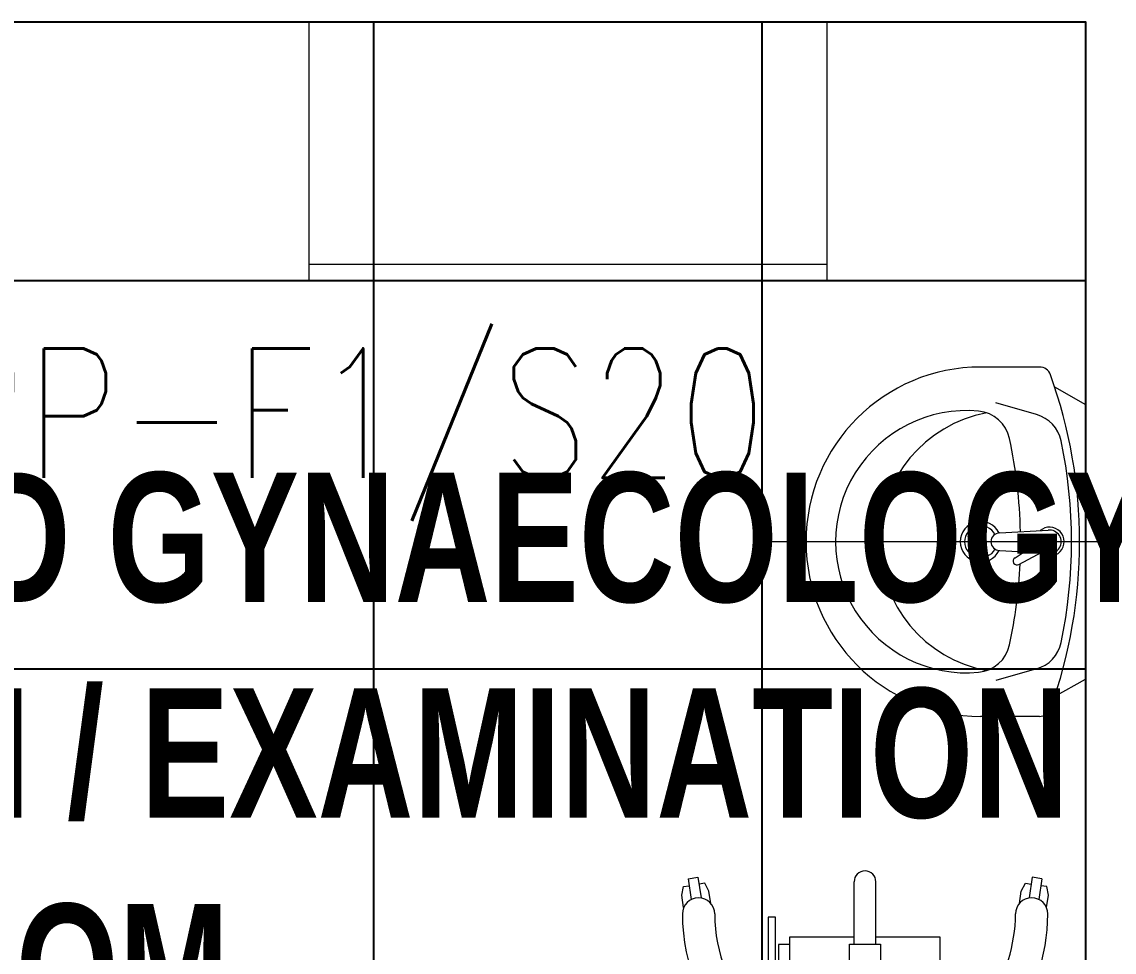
# Model space of a CAD drawing. Extents: x -178977 to 231842, y -29287 to 19916.
# Drawn here: x 27732 to 29420, y -4248 to -2810 of the extents above; entities that cross this region are included whole.
import ezdxf
from ezdxf import colors
from ezdxf.entities.mleader import LeaderData, LeaderLine
from ezdxf.math import Vec2, Vec3

# ---------------------------------------------------------------- set-up
doc = ezdxf.new("R2010")
doc.units = 0
doc.header["$LTSCALE"] = 0.25
doc.linetypes.add('DASHDOT', pattern=[25.4, 12.7, -6.35, 0, -6.35])
for name, color, linetype, lineweight in [('01-First Floor-FUR$0$72_EGR_BASE_TEXT', 252, 'Continuous', 5), ('01-First Floor-FUR$0$LOADING', 253, 'Continuous', 5), ('01-First Floor-FUR$0$SANIT', 250, 'Continuous', 5), ('01-First Floor-FUR$0$Walls', 251, 'Continuous', 5), ('E-LITE-CIRC', 6, 'Continuous', 25), ('E-LITE-CLNG-CNDT', 6, 'DASHDOT', 35)]:
    doc.layers.add(name, color=color, linetype=linetype, lineweight=lineweight)
doc.layers.add('01-First Floor-FUR$0$FALSE CEILING', color=251, linetype='Continuous')
doc.styles.add('01-First Floor-FUR$0$X3G_ENTITY_9EC9', font='swisscl.ttf', dxfattribs={"height": 0.2})
doc.styles.add('DC_SIMPLEX', font='SIMPLEX.shx', dxfattribs={"width": 0.7})

# ---------------------------------------------------------------- blocks, each defined once
blk = doc.blocks.new('01-First Floor-FUR$0$lav-manta 60')
at = {"layer": '01-First Floor-FUR$0$SANIT'}
for p, q in [((0, 0.04), (0, -0.56)), ((-0.2658, -0.0529), (-0.2358, 0)), ((-0.2358, 0), (0.2358, 0)), ((0.2658, -0.0529), (0.2358, 0)), ((-0.015, -0.1473), (-0.0199, -0.064)), ((0.0274, -0.121), (-0.0078, -0.0673)), ((0.0389, -0.1142), (0.0087, -0.0575)), ((0.0191, -0.077), (0.0199, -0.064)), ((-0.3, -0.0789), (-0.3, -0.18)), ((-0.2185, -0.0841), (-0.2383, -0.1537)), ((0.2185, -0.0841), (0.2383, -0.1537)), ((0.3, -0.0789), (0.3, -0.18)), ((0.015, -0.1473), (0.0174, -0.1057))]:
    blk.add_line(p, q, dxfattribs=at)
for centre, radius, start, end in [((0, -0.8557), 0.8457, 70.1771, 109.8229), ((0, -0.8696), 0.8457, 78.1914, 101.8086), ((0, -0.0617), 0.025, 320.7474, 220.368), ((-0.1608, -0.1006), 0.06, 101.8086, 164.0794), ((0, -0.0617), 0.02, 353.2671, 186.682), ((0, -0.0617), 0.00966, 25.4127, 215.9577), ((0.1608, -0.1006), 0.06, 15.9206, 78.1914), ((-0.28, -0.0789), 0.02, 109.8229, 180), ((0.28, -0.0789), 0.02, 0, 70.1771), ((0, -0.9572), 0.8457, 91.1572, 102.0883), ((0, -0.9572), 0.8457, 88.5486, 88.844), ((0, -0.9572), 0.8457, 77.9117, 87.4274), ((-0.1645, -0.189), 0.06, 102.0883, 174.8142), ((0.0332, -0.1176), 0.00666, 210.6852, 30.6852), ((0.1645, -0.189), 0.06, 5.1858, 77.9117), ((0, -0.18), 0.035, 115.3106, 64.6894), ((0, -0.1473), 0.015, 180, 0), ((0, -0.18), 0.0275, 117.1496, 62.8504), ((0, -0.18), 0.3, 180, 0), ((0, -0.2039), 0.2252, 174.8142, 5.1858), ((0, -0.1282), 0.2252, 190.6097, 349.3903)]:
    blk.add_arc(centre, radius, start, end, dxfattribs=at)
blk = doc.blocks.new('01-First Floor-FUR$0$mobile light')
at = {"layer": '01-First Floor-FUR$0$LOADING'}
for p, q in [((1883.78, -497.56), (1883.65, -498.45)), ((1885.1, -497.29), (1883.78, -497.56)), ((1887.04, -497.59), (1885.1, -497.29)), ((1923.94, -497.59), (1925.88, -497.29)), ((1925.88, -497.29), (1927.2, -497.56)), ((1927.2, -497.56), (1927.33, -498.45)), ((1882.58, -498.29), (1882.35, -499.8)), ((1882.35, -499.8), (1885.55, -500.28)), ((1882.58, -498.29), (1885.78, -498.78)), ((1928.41, -498.29), (1925.2, -498.78)), ((1928.63, -499.8), (1925.43, -500.28)), ((1928.41, -498.29), (1928.63, -499.8)), ((1883.28, -500.85), (1883.42, -499.96)), ((1884.47, -501.5), (1883.28, -500.85)), ((1886.4, -501.79), (1884.47, -501.5)), ((1924.58, -501.79), (1926.52, -501.5)), ((1926.52, -501.5), (1927.7, -500.85)), ((1927.7, -500.85), (1927.56, -499.96)), ((1947.59, -502.62), (1941.09, -502.62)), ((1948.76, -501.94), (1947.59, -502.62)), ((1947.59, -502.62), (1947.59, -505.45)), ((1948.15, -506.5), (1952.41, -502.55)), ((1953.47, -501.94), (1948.76, -501.94)), ((1958.23, -506.5), (1953.47, -501.94)), ((1947.59, -505.45), (1941.09, -505.45)), ((1946.6, -512.08), (1948.15, -506.5)), ((1947.59, -505.45), (1948.15, -506.5)), ((1958.23, -506.5), (1948.15, -506.5)), ((1959.78, -512.08), (1958.23, -506.5)), ((1963.08, -509.67), (1943.3, -509.67)), ((1959.78, -512.08), (1946.6, -512.08)), ((1908.01, -522.53), (1909, -517.55)), ((1911.69, -517.55), (1909, -517.55)), ((1912.69, -522.53), (1911.69, -517.55)), ((1911.69, -517.55), (1914.17, -518.99)), ((1914.17, -518.99), (1914.17, -523.77)), ((1921.08, -519.69), (1914.74, -519.69)), ((1922.73, -518.8), (1921.08, -519.69)), ((1921.08, -519.69), (1921.08, -523.01)), ((1921.08, -519.69), (1921.08, -523.01)), ((1925.38, -518.8), (1922.73, -518.8)), ((1892.68, -528.06), (1892.68, -523.24)), ((1892.68, -523.24), (1906.16, -523.24)), ((1897.5, -528.06), (1897.5, -523.24)), ((1906.16, -523.24), (1906.16, -528.06)), ((1908.01, -522.53), (1908.62, -524.28)), ((1912.69, -522.53), (1911.9, -524.78)), ((1921.08, -523.01), (1914.77, -523.01)), ((1922.73, -523.93), (1921.08, -523.04)), ((1892.68, -523.97), (1883.05, -523.97)), ((1909.15, -524.25), (1906.16, -524.32)), ((1909.15, -524.25), (1909.15, -526.94)), ((1911.9, -524.78), (1914.17, -523.77)), ((1925.38, -523.93), (1922.73, -523.93)), ((1909.15, -526.94), (1906.16, -526.87)), ((1892.68, -527.34), (1883.05, -527.34)), ((1906.16, -528.06), (1892.68, -528.06)), ((1884.47, -549.77), (1883.28, -550.42)), ((1883.28, -550.42), (1883.42, -551.31)), ((1886.4, -549.48), (1884.47, -549.77)), ((1924.58, -549.48), (1926.52, -549.77)), ((1926.52, -549.77), (1927.7, -550.42)), ((1927.7, -550.42), (1927.56, -551.31)), ((1882.35, -551.47), (1885.55, -550.99)), ((1882.58, -552.98), (1882.35, -551.47)), ((1928.63, -551.47), (1925.43, -550.99)), ((1928.41, -552.98), (1928.63, -551.47)), ((1882.58, -552.98), (1885.78, -552.5)), ((1883.78, -553.71), (1883.65, -552.82)), ((1885.1, -553.98), (1883.78, -553.71)), ((1887.04, -553.69), (1885.1, -553.98)), ((1923.94, -553.69), (1925.88, -553.98)), ((1928.41, -552.98), (1925.2, -552.5)), ((1925.88, -553.98), (1927.2, -553.71)), ((1927.2, -553.71), (1927.33, -552.82))]:
    blk.add_line(p, q, dxfattribs=at)
for points in [[(1903.33, -523.24), (1903.33, -514.02), (1891.61, -514.02), (1891.61, -523.97)], [(1954.27, -524.55), (1954.27, -528.82), (1952.05, -528.82), (1952.05, -524.5)], [(1891.61, -527.34), (1891.61, -537.34), (1903.33, -537.34), (1903.33, -528.06)], [(1892.74, -537.34), (1892.74, -539.04), (1895.76, -539.04), (1895.76, -537.34)], [(1898.05, -537.34), (1898.05, -539.5)], [(1898.05, -540.63), (1898.05, -540.87), (1898.53, -541.35), (1900.02, -541.35), (1900.5, -540.87), (1900.5, -537.34)]]:
    blk.add_lwpolyline(points, dxfattribs=at)
for points in [[(1929.78, -518.8), (1925.38, -518.8), (1925.38, -523.93), (1929.78, -523.93)], [(1899.3, -539.5), (1888.5, -539.5), (1888.5, -540.63), (1899.3, -540.63)]]:
    blk.add_lwpolyline(points, close=True, dxfattribs=at)
for centre, radius in [((1945.96, -511.25), 0.793), ((1960.42, -511.25), 0.793), ((1953.01, -531.79), 8.32), ((1953.01, -531.79), 7.35), ((1938.31, -531.85), 0.793), ((1968.07, -531.85), 0.793), ((1953.19, -546.77), 0.793)]:
    blk.add_circle(centre, radius, dxfattribs=at)
for centre, radius, start, end in [((1888.02, -499.89), 2.5, 90, 270), ((1888.02, -525.64), 28.25, 12.1463, 90), ((1922.96, -525.64), 28.25, 90, 128.2073), ((1922.96, -499.89), 2.5, 270, 90), ((1888.02, -525.64), 23.25, 20.3387, 90), ((1922.96, -525.64), 23.25, 90, 126.3743), ((1942.82, -519.31), 16.86, 97.1293, 177.6115), ((1942.82, -519.31), 13.97, 97.1293, 177.6115), ((1922.96, -525.64), 28.25, 138.4974, 155.7305), ((1980.13, -532.49), 43.32, 148.2167, 181.2501), ((1926.25, -532.49), 43.32, 358.7499, 31.7833), ((1922.96, -525.64), 23.25, 138.7224, 150.0382), ((1946.6, -514.96), 2.89, 90, 152.4092), ((1959.78, -514.96), 2.89, 27.5908, 90), ((1980.13, -532.49), 40.72, 152.4092, 181.2501), ((1926.25, -532.49), 40.72, 358.7499, 27.5908), ((1911.94, -521.38), 3.27, 313.0112, 46.9888), ((1888.02, -525.64), 28.25, 270, 5.3386), ((1883.05, -525.65), 1.68, 90, 270), ((1910.32, -525.6), 1.78, 229.0673, 130.9327), ((1888.02, -525.64), 23.25, 270, 356.3184), ((1953.19, -531.93), 16.44, 185.2361, 354.7639), ((1953.19, -531.93), 13.84, 185.2361, 354.7639), ((1922.96, -525.64), 28.25, 204.483, 208.105), ((1922.96, -525.64), 23.25, 210.2349, 221.2776), ((1922.96, -525.64), 28.25, 213.7985, 221.5026), ((1922.96, -525.64), 23.25, 233.6257, 270), ((1922.96, -525.64), 28.25, 231.7927, 270), ((1888.02, -551.39), 2.5, 90, 270), ((1922.96, -551.39), 2.5, 270, 90)]:
    blk.add_arc(centre, radius, start, end, dxfattribs=at)
blk = doc.blocks.new('01-First Floor-FUR$0$GF21027-P')
at = {"layer": '01-First Floor-FUR$0$LOADING'}
for p, q in [((0.4, 0.4), (-0.4, 0.4)), ((-0.4, 0.4), (-0.4, 0)), ((0.4, 0), (0.4, 0.4)), ((-0.4, 0.025), (0.4, 0.025)), ((-0.4, 0), (0.4, 0))]:
    blk.add_line(p, q, dxfattribs=at)
blk = doc.blocks.new('01-First Floor-FUR')
at = {"layer": '01-First Floor-FUR$0$FALSE CEILING', "linetype": 'Continuous'}
for p, q in [((28276, -6810), (28276, -2810)), ((28876, -6810), (28876, -2810)), ((25876, -3210), (29376, -3210)), ((25876, -3810), (29376, -3810))]:
    blk.add_line(p, q, dxfattribs=at)
at = {"layer": '01-First Floor-FUR$0$FALSE CEILING'}
blk.add_lwpolyline([(29376, -6810), (25876, -6810), (25876, -2810), (29376, -2810)], close=True, dxfattribs=at)
at = {"layer": '01-First Floor-FUR$0$Walls'}
for q in [(25876, -2810), (29376, -6810)]:
    blk.add_line((29376, -2810), q, dxfattribs=at)
at = {"layer": '01-First Floor-FUR$0$LOADING', "color": 1, "xscale": -1000, "yscale": 1000, "zscale": 1000, "rotation": 359.9999999790883}
blk.add_blockref('01-First Floor-FUR$0$GF21027-P', (28576, -3210, -0.1), dxfattribs=at)
at = {"layer": '01-First Floor-FUR$0$LOADING', "xscale": 10, "yscale": 10, "zscale": 10, "rotation": 270}
blk.add_blockref('01-First Floor-FUR$0$mobile light', (34291.7, 14691.2, -0.1), dxfattribs=at)
at = {"layer": '01-First Floor-FUR$0$SANIT', "xscale": 900.000000000201, "yscale": 900.000000000201, "zscale": 900.000000000201, "rotation": 270}
blk.add_blockref('01-First Floor-FUR$0$lav-manta 60', (29376, -3613.6), dxfattribs=at)
at = {"layer": '01-First Floor-FUR$0$72_EGR_BASE_TEXT', "insert": (27733.3, -3506.6), "char_height": 200, "width": 3714.666, "attachment_point": 2, "style": '01-First Floor-FUR$0$X3G_ENTITY_9EC9'}
blk.add_mtext('{\\fSwis721 LtCn BT|b1|i0|c0|p34;OBSTETRICS AND GYNAECOLOGY CONSULTATION / EXAMINATION ROOM}', dxfattribs=at)
blk = doc.blocks.new('ARR0W')
at = {"color": 45}
blk.add_ellipse((0, 0), major_axis=(0.4, 0), ratio=0.4, dxfattribs=at)
at = {"color": 45, "ltscale": 0.5}
blk.add_solid([(-1.4, 0.167), (-0.4, 0), (-1.4, -0.167)], dxfattribs=at)

msp = doc.modelspace()

# ---------------------------------------------------------------- block references
at = {"layer": 'E-LITE-CLNG-CNDT'}
msp.add_blockref('01-First Floor-FUR', (0, 0), dxfattribs=at)

# ---------------------------------------------------------------- leaders
at = {"layer": 'E-LITE-CIRC'}
ml = msp.add_multileader_mtext('Standard', dxfattribs=at)
ml.set_content('{\\Fdc_el_romans|c0;\\W0.8;TO\\Fromans|c0; \\Fsimplex|c0;UPP-F1/S20}', color=256, style='DC_SIMPLEX')
ml.set_leader_properties()
ml.set_arrow_properties(name='ARR0W')
ml.build(insert=Vec2(0, 0))
ml.multileader.update_dxf_attribs({"dogleg_length": 200, "arrow_head_size": 140, "scale": 100})
ctx = ml.context
ctx.base_point, ctx.scale, ctx.char_height, ctx.arrow_head_size, ctx.landing_gap_size, ctx.plane_origin, ctx.plane_x_axis, ctx.plane_y_axis = Vec3(26896.4, -3448.2, 0), 100, 200, 140, 140, Vec3(42295, -9990.9, 0), Vec3(1, 0.000001, 0), Vec3(-0.000001, 1, 0)
notes = []
notes.append((ctx, [(0, (1, 1, 0), (26787.6, -3448.2, 0), (1, 0.000001, 0), 108.8, [(0, [(25801, -3952.9, 0)], 0, [])])]))
ctx.mtext.insert, ctx.mtext.text_direction, ctx.mtext.rotation, ctx.mtext.flow_direction = Vec3(27036.4, -3314.9, 0), Vec3(1, 0.000001, 0), 0.000001, 5
for ctx, leaders in notes:
    for number, flags, end, landing, length, lines in leaders:
        leader = LeaderData()
        leader.index, (leader.has_last_leader_line, leader.has_dogleg_vector, leader.attachment_direction) = number, flags
        leader.last_leader_point, leader.dogleg_vector, leader.dogleg_length = Vec3(end), Vec3(landing), length
        for number, points, colour, breaks in lines:
            line = LeaderLine()
            line.index, line.vertices, line.color, line.breaks = number, Vec3.list(points), colors.encode_raw_color(colour), breaks
            leader.lines.append(line)
        ctx.leaders.append(leader)

doc.saveas('drawing.dxf')
